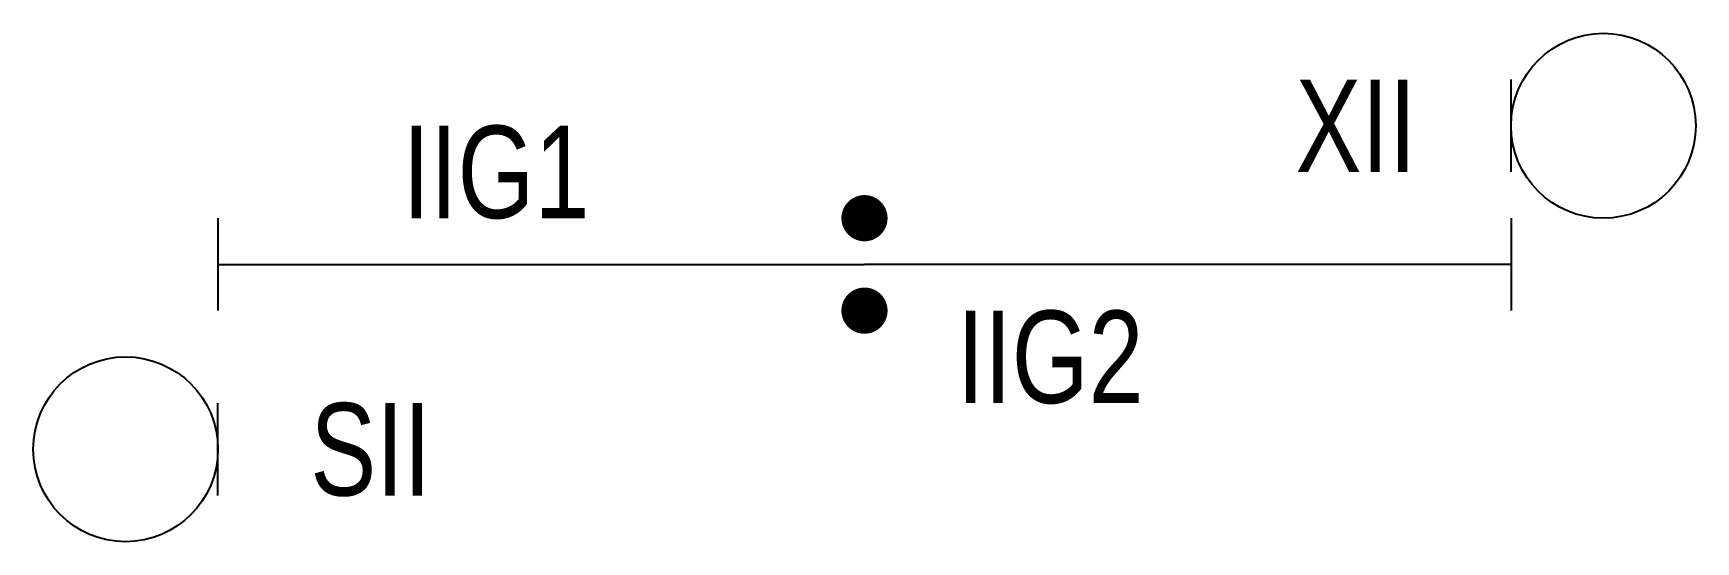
# Model space of a CAD drawing. Extents: x 10.5 to 46.5, y -8.2 to 2.8.
import ezdxf

# ---------------------------------------------------------------- set-up
doc = ezdxf.new("R2010")
doc.units = 0
doc.layers.get('0').update_dxf_attribs({"linetype": 'CONTINUOUS'})

msp = doc.modelspace()

# ---------------------------------------------------------------- linework, layer by layer
at = {"color": 1}
msp.add_line((42.481, -0.24), (42.481, 1.76), dxfattribs=at)
msp.add_line((14.481, -7.24), (14.481, -5.24))
at = {"const_width": 0.5}
for points in [[(28.231, -1.24, 1), (28.731, -1.24, 1)], [(28.231, -3.24, 1), (28.731, -3.24, 1)]]:
    msp.add_lwpolyline(points, format="xyb", close=True, dxfattribs=at)
at = {"linetype": 'Continuous'}
for points in [[(14.481, -1.24), (14.481, -3.24)], [(14.481, -2.24), (28.481, -2.24)], [(42.481, -2.24), (28.481, -2.24)]]:
    msp.add_lwpolyline(points, dxfattribs=at)
at = {"color": 1, "linetype": 'Continuous'}
msp.add_lwpolyline([(42.481, -1.24), (42.481, -3.24)], dxfattribs=at)
at = {"color": 1}
msp.add_circle((44.481, 0.76), 2, dxfattribs=at)
msp.add_circle((12.481, -6.24), 2)

# ---------------------------------------------------------------- texts
at = {"color": 1, "linetype": 'Continuous', "width": 0.8}
for s, p in [('XII', (37.815, -0.24)), ('IIG2', (30.481, -5.24))]:
    msp.add_text(s, height=2, dxfattribs=at).set_placement(p)
at = {"color": 7, "linetype": 'Continuous', "width": 0.8}
for s, p in [('IIG1', (18.481, -1.24)), ('SII', (16.481, -7.24))]:
    msp.add_text(s, height=2, dxfattribs=at).set_placement(p)

doc.saveas('drawing.dxf')
